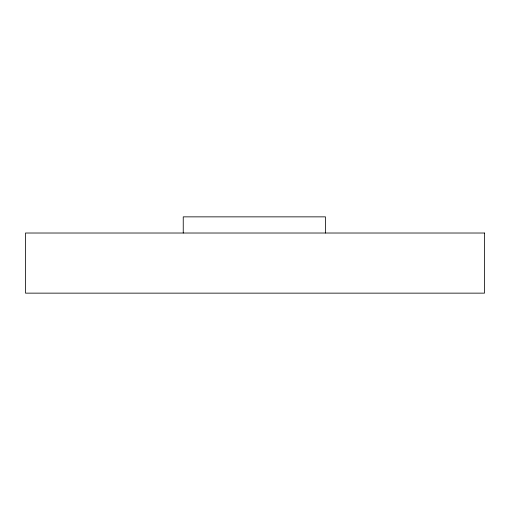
<?xml version="1.0" encoding="UTF-8"?>
<svg xmlns="http://www.w3.org/2000/svg" width="510" height="510" viewBox="0 0 510 510"><rect width="100%" height="100%" fill="white"/><g stroke="black" fill="none" stroke-linecap="round" stroke-linejoin="round"><path stroke-width="0.76" d="M325.469 233.019L325.469 216.858L183.243 216.858L183.243 233.019M484.5 233.019L25.5 233.019L25.5 293.142L484.5 293.142L484.5 233.019"/></g></svg>
